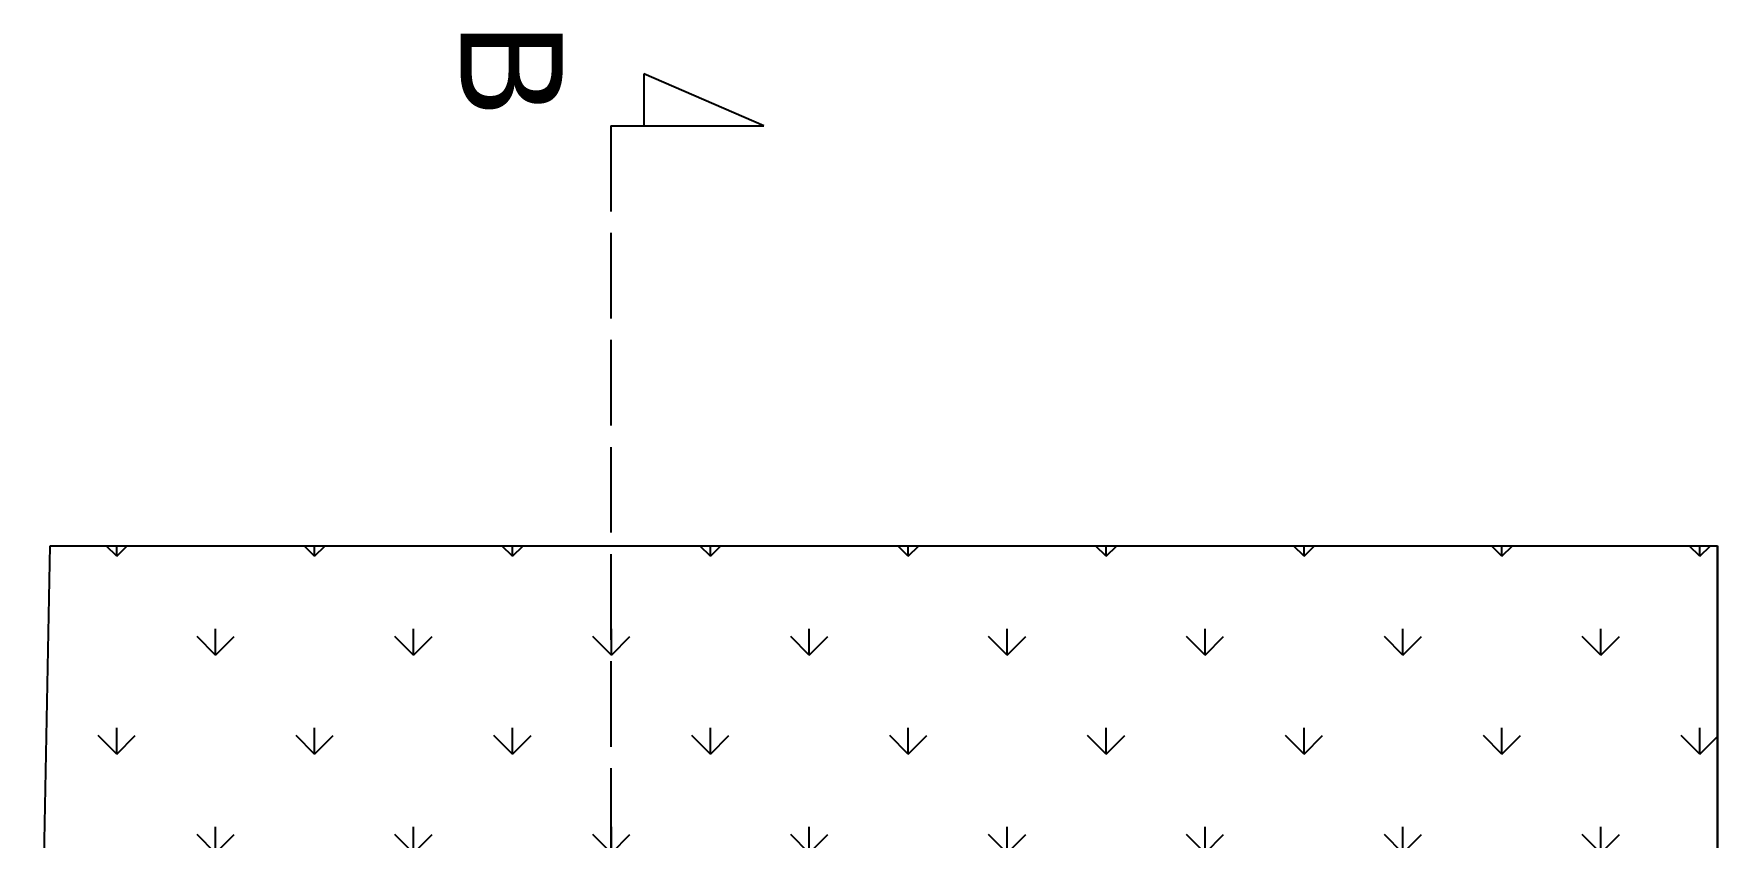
# Model space of a CAD drawing. Header units: millimetres. Extents: x 1251.1 to 1334.1, y 1577.6 to 1641.3.
# Drawn here: x 1271.65 to 1288.16, y 1620.8 to 1628.68 of the extents above; entities that cross this region are included whole.
import ezdxf

# ---------------------------------------------------------------- set-up
doc = ezdxf.new("R2010")
doc.units = ezdxf.units.MM
doc.linetypes.add('ACAD_ISO02W100', pattern=[15, 12, -3])
doc.layers.add('GIARDINO', color=3, linetype='Continuous')
doc.layers.add('MURATURA', color=140, linetype='Continuous')
doc.styles.get("Standard").update_dxf_attribs({"font": 'Arial.ttf'})

msp = doc.modelspace()

# ---------------------------------------------------------------- hatches: boundary and pattern name
h = msp.add_hatch()
h.set_pattern_fill('GRASS', color=256, scale=0.054)
h.paths.add_polyline_path([(1288.157, 1623.663), (1271.815, 1623.663), (1271.653, 1615.165), (1275.157, 1615.165), (1275.157, 1616.86), (1275.157, 1618.06), (1275.157, 1620.56), (1288.157, 1620.56)])
h = msp.add_hatch()
h.set_pattern_fill('GRASS', color=256, scale=10)
h.paths.add_polyline_path([(1288.157, 1623.663), (1271.815, 1623.663), (1271.653, 1615.165), (1275.157, 1615.165), (1275.157, 1616.86), (1275.157, 1618.06), (1275.157, 1620.56), (1288.157, 1620.56)])

# ---------------------------------------------------------------- linework, layer by layer
at = {"layer": 'GIARDINO'}
for p, q in [((1271.653, 1615.165), (1271.815, 1623.663)), ((1271.815, 1623.663), (1288.157, 1623.663)), ((1288.157, 1620.56), (1288.157, 1623.663))]:
    msp.add_line(p, q, dxfattribs=at)
at = {"layer": 'MURATURA', "linetype": 'ACAD_ISO02W100'}
for p, q in [((1278.811, 1627.781), (1277.633, 1628.291)), ((1277.633, 1628.291), (1277.633, 1627.781)), ((1277.311, 1627.781), (1278.811, 1627.781))]:
    msp.add_line(p, q, dxfattribs=at)
at = {"layer": 'MURATURA', "linetype": 'ACAD_ISO02W100', "ltscale": 0.07}
msp.add_line((1277.311, 1627.781), (1277.311, 1606.633), dxfattribs=at)
at = {"layer": 'MURATURA'}
msp.add_line((1288.157, 1623.663), (1288.157, 1610.56), dxfattribs=at)

# ---------------------------------------------------------------- texts
at = {"layer": 'MURATURA', "linetype": 'ACAD_ISO02W100', "insert": (1276.839, 1628.799), "char_height": 1, "attachment_point": 1, "rotation": 270}
msp.add_mtext_dynamic_manual_height_columns('B', width=3.42409, gutter_width=12.5, heights=[0], dxfattribs=at)

doc.saveas('drawing.dxf')
